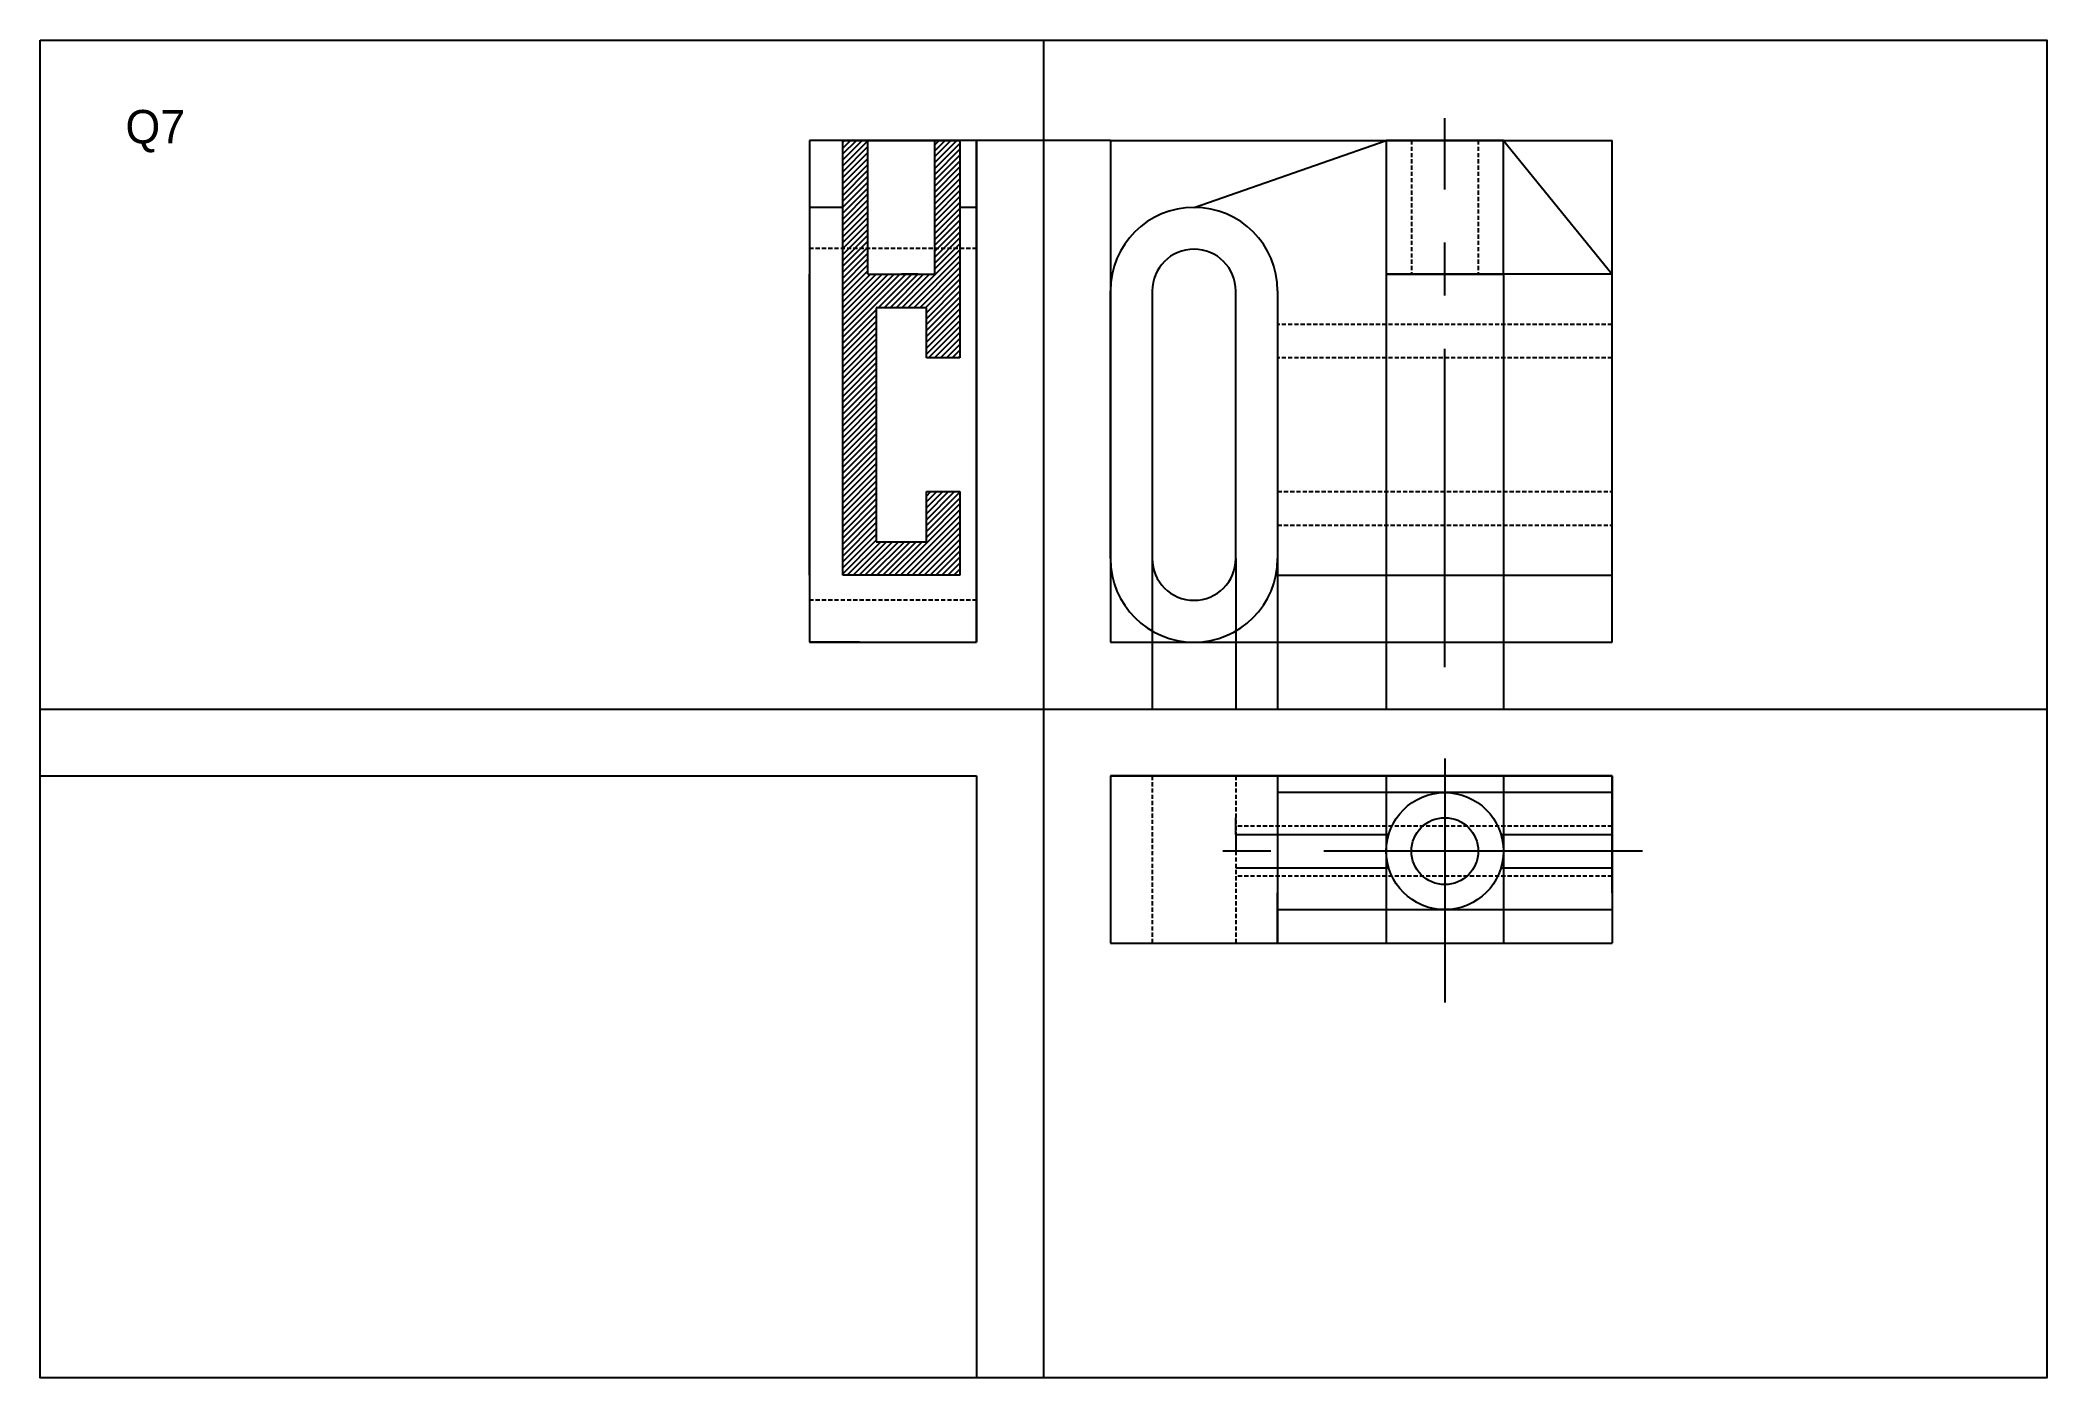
# Model space of a CAD drawing. Header units: millimetres. Extents: x 0 to 600, y 0 to 400.
import ezdxf

# ---------------------------------------------------------------- set-up
doc = ezdxf.new("R2010")
doc.units = ezdxf.units.MM
doc.linetypes.add('CENTER2', pattern=[28.575, 19.05, -3.175, 3.175, -3.175])
doc.linetypes.add('HIDDEN2', pattern=[0.1875, 0.125, -0.0625])
doc.layers.get('0').update_dxf_attribs({"true_color": 0xe7f0ff})
for name, color, linetype in [('Centre', 2, 'CENTER2'), ('Construction', 252, 'Continuous'), ('hidden', 3, 'HIDDEN2')]:
    doc.layers.add(name, color=color, linetype=linetype)

msp = doc.modelspace()

# ---------------------------------------------------------------- hatches: boundary and pattern name
h = msp.add_hatch()
h.set_pattern_fill('ANSI31', color=256, scale=10)
h.set_pattern_definition([(45, (-702.8266, -5728.1426), (-0.88388348, 0.88388348), [])])
h.paths.add_polyline_path([(275, 330), (275, 370), (267.5, 370), (267.5, 330), (247.5, 330), (247.5, 370), (240, 370), (240, 330), (240, 240), (275, 240), (275, 265), (265, 265), (265, 250), (250, 250), (250, 320), (265, 320), (265, 305), (275, 305)])

# ---------------------------------------------------------------- linework, layer by layer
for p, q in [((240, 330), (240, 370)), ((240, 370), (275, 370)), ((257.5, 370), (267.5, 370)), ((275, 370), (275, 330)), ((345, 350), (402.5, 370)), ((420, 370), (402.5, 370)), ((402.5, 370), (402.5, 330)), ((420, 370), (410, 370)), ((437.5, 370), (420, 370)), ((437.5, 330), (437.5, 370)), ((437.5, 370), (470, 330)), ((230, 350), (230, 330)), ((280, 350), (280, 240)), ((230, 240), (230, 330)), ((240, 240), (240, 330)), ((262.5, 330), (257.5, 330)), ((275, 330), (275, 305)), ((470, 330), (402.5, 330)), ((402.5, 330), (437.5, 330)), ((470, 240), (470, 330)), ((320, 245), (320, 325)), ((332.5, 325), (332.5, 245)), ((357.5, 245), (357.5, 325)), ((370, 325), (370, 245)), ((265, 320), (250, 320)), ((250, 320), (250, 250)), ((265, 305), (265, 320)), ((275, 305), (265, 305)), ((265, 250), (265, 265)), ((265, 265), (275, 265)), ((275, 265), (275, 240)), ((250, 250), (265, 250)), ((230, 240), (230, 220)), ((275, 240), (240, 240)), ((280, 220), (280, 240)), ((370, 240), (470, 240)), ((245, 220), (230, 220)), ((245, 220), (280, 220)), ((470, 180), (320, 180)), ((320, 180), (320, 130)), ((470, 180), (470, 130)), ((470, 145), (470, 180)), ((470, 175), (370, 175)), ((370, 175), (370, 162.5)), ((357.5, 162.5), (357.5, 167.5)), ((357.5, 162.5), (403.23, 162.5)), ((357.5, 162.5), (357.5, 157.5)), ((436.77, 162.5), (470, 162.5)), ((357.5, 152.5), (403.23, 152.5)), ((370, 152.5), (370, 140)), ((436.77, 152.5), (470, 152.5)), ((370, 140), (470, 140)), ((320, 130), (470, 130))]:
    msp.add_line(p, q)
at = {"ltscale": 10}
for p, q in [((247.5, 330), (247.5, 370)), ((267.5, 330), (267.5, 370)), ((240, 350), (230, 350)), ((280, 350), (275, 350)), ((247.5, 330), (267.5, 330))]:
    msp.add_line(p, q, dxfattribs=at)
msp.add_lwpolyline([(0, 400), (600, 400), (600, 0), (0, 0)], close=True)
for radius in [17.5, 10]:
    msp.add_circle((420, 157.5), radius)
for centre, radius, start, end in [((345, 325), 25, 0, 180), ((345, 325), 12.5, 0, 180), ((345, 245), 25, 180, 0), ((345, 245), 12.5, 180, 0)]:
    msp.add_arc(centre, radius, start, end)
at = {"layer": 'Centre', "ltscale": 5}
for p, q in [((420, 212.47), (420, 376.69)), ((420, 185.22), (420, 112.23)), ((479.11, 157.5), (353.64, 157.5))]:
    msp.add_line(p, q, dxfattribs=at)
at = {"layer": 'Construction'}
for p, q in [((300, 400), (300, 0)), ((280, 370), (230, 370)), ((230, 370), (230, 220)), ((280, 370), (280, 220)), ((320, 370), (280, 370)), ((280, 220), (280, 370)), ((320, 370), (320, 220)), ((320, 370), (470, 370)), ((470, 220), (470, 370)), ((320, 365), (320, 220)), ((320, 365), (320, 220)), ((402.5, 330), (402.5, 200)), ((437.5, 330), (437.5, 200)), ((332.5, 245), (332.5, 200)), ((332.5, 245), (332.5, 244.61)), ((357.5, 245), (357.5, 200)), ((370, 245), (370, 200)), ((230, 220), (280, 220)), ((230, 220), (280, 220)), ((320, 220), (470, 220)), ((320, 220), (470, 220)), ((0, 200), (600, 200)), ((0, 180), (280, 180)), ((280, 180), (280, 0)), ((320, 180), (320, 130)), ((320, 180), (320, 130)), ((320, 180), (470, 180)), ((402.5, 180), (402.5, 130)), ((437.5, 180), (437.5, 130)), ((370, 180), (370, 130)), ((370, 130), (370, 145))]:
    msp.add_line(p, q, dxfattribs=at)
at = {"layer": 'hidden', "ltscale": 10}
for p, q in [((410, 370), (410, 330)), ((430, 370), (430, 330)), ((280, 337.67), (230, 337.67)), ((470, 315), (370, 315)), ((470, 305), (370, 305)), ((370, 265), (470, 265)), ((370, 255), (470, 255)), ((280, 232.5), (230, 232.5)), ((332.5, 180), (332.5, 130)), ((357.5, 180), (357.5, 130)), ((470, 165), (357.5, 165)), ((470, 150), (357.5, 150))]:
    msp.add_line(p, q, dxfattribs=at)

# ---------------------------------------------------------------- texts
msp.add_text('Q7', height=10).set_placement((25.51, 369.12))

doc.saveas('drawing.dxf')
